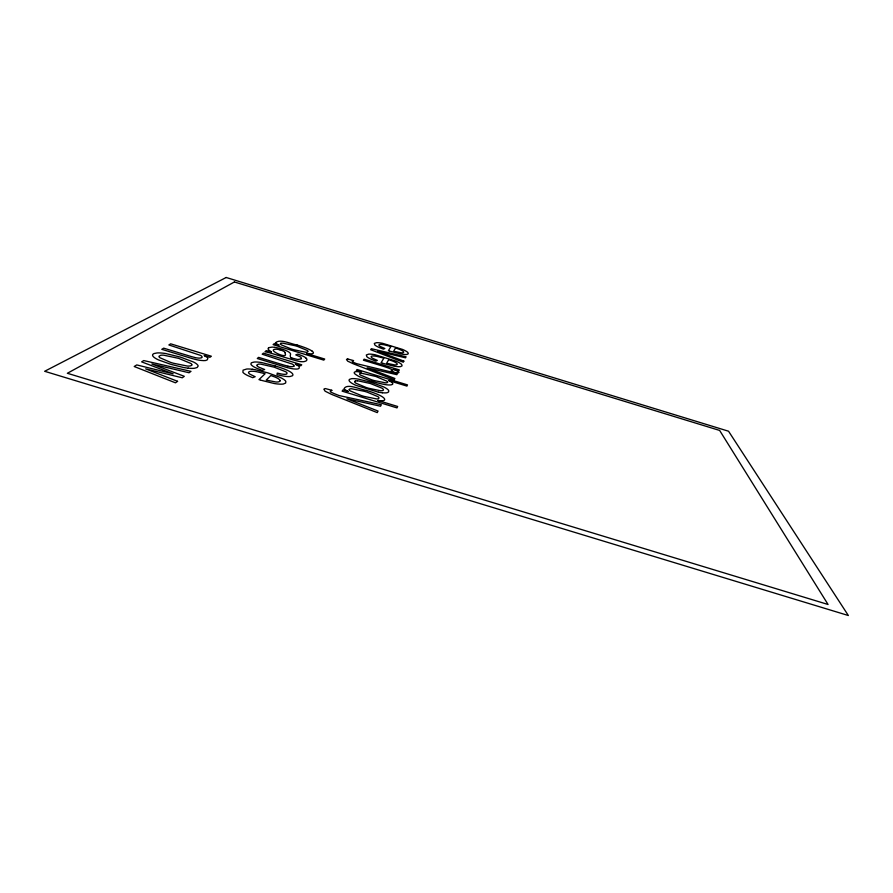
<?xml version="1.0" encoding="UTF-8"?>
<svg xmlns="http://www.w3.org/2000/svg" width="893" height="893" viewBox="0 0 893 893"><rect width="100%" height="100%" fill="white"/><g stroke="black" fill="none" stroke-linecap="round" stroke-linejoin="round"><path stroke-width="1.34" d="M392.719 384.046L392.697 383.376A12.39 2.556 16.4 0 0 391.435 382.104L388.689 380.53L406.94 386.1L407.487 384.894L357.033 369.501L356.296 370.573L361.219 372.08L357.434 371.633A11.576 2.378 16.3 0 0 355.392 371.745L354.488 372.147A16.677 3.438 16.3 0 0 354.231 372.615L354.231 372.794A14.857 3.059 16.3 0 0 355.414 374.323L358.093 376.009A16.23 3.338 16.3 0 0 359.991 376.958L369.948 380.697A35.307 7.177 16.4 0 0 372.258 381.411M346.529 359.511L347.69 361.14L353.059 363.674A66.383 12.759 16.5 0 0 354.432 364.232L394.237 379.715L394.885 378.476L367.123 367.804L396.849 374.669L397.463 373.486L356.698 363.685A45.219 8.763 16.4 0 1 355.794 363.328L354.298 362.714A5.849 1.161 16.2 0 1 352.646 361.765M280.77 343.381A9.22 1.842 15.6 0 1 282.724 343.158L295.136 345.714A34.548 7.01 15.6 0 1 297.67 346.495L307.248 350.447A9.03 1.808 15.7 0 1 308.096 351.496L307.583 352.021A9.332 1.864 15.7 0 1 305.473 352.199L293.786 349.721A33.867 6.653 15.7 0 1 291.163 348.929L281.172 344.81A9.22 1.842 15.6 0 1 280.413 343.772L280.435 343.671A10.571 2.11 15.6 0 1 280.681 343.414L280.815 343.336M268.916 347.634L272.097 347.109A10.359 2.11 15.5 0 1 273.358 347.198L274.731 347.366M355.392 380.887L354.599 381.858A10.56 2.244 16.3 0 0 355.883 383.186L366.108 387.462A31.701 6.631 16.3 0 0 368.764 388.276L380.652 390.743A10.593 2.244 16.3 0 0 382.885 390.475L383.276 390.196A13.373 2.835 16.3 0 0 383.432 389.828L383.387 389.549A10.649 2.255 16.3 0 0 382.048 388.209L370.361 383.51L357.501 380.719M382.293 392.741L383.633 392.853A16.811 3.572 16.3 0 0 387.138 392.708L388.656 391.927L388.689 390.565A17.637 3.739 16.3 0 0 386.267 388.377L385.821 388.098A15.516 3.282 16.3 0 0 383.253 386.736L371.075 382.282L358.238 379.09A15.84 3.349 16.3 0 0 355.983 378.788L354.644 378.665A16.509 3.494 16.3 0 0 351.462 378.699L349.587 379.335A23.988 5.09 16.3 0 0 349.252 379.681A19.601 4.152 16.3 0 0 350.335 382.148A16.509 3.505 16.3 0 0 356.073 385.408L378.386 392.172M188.189 368.162L189.896 368.307A19.043 4.32 14.4 0 0 194.641 368.24L197.163 367.492L198.146 366.097A19.981 4.521 14.4 0 0 196.427 363.797L196.025 363.496A17.581 3.985 14.4 0 0 193.558 362.033L180.531 357.144L165.73 353.539A17.96 4.052 14.3 0 0 162.961 353.159L161.265 353.003A18.72 4.231 14.3 0 0 157.034 352.947L154.109 353.539A27.181 6.162 14.4 0 0 153.417 353.885A22.225 5.034 14.3 0 0 153.138 356.43A18.731 4.242 14.3 0 0 158.496 359.924L170.82 364.322L183.422 367.469A19.043 4.32 14.4 0 0 188.323 368.173M194.953 357.513L191.604 356.642A34.883 7.546 14.6 0 1 188.68 355.771L163.687 348.158L161.8 349.33L189.584 357.792A55.221 11.855 14.7 0 0 191.917 358.473L194.25 359.12A14.534 3.204 14.6 0 0 199.987 360.325C202.365 360.437 207.957 361.676 207.89 358.227A14.578 3.215 14.6 0 0 206.808 357.133L204.151 355.537L209.933 357.3L211.373 356.229L170.652 343.827L168.844 344.944L200.758 355.459A11.933 2.623 14.5 0 1 201.963 357.434A13.841 3.047 14.5 0 1 201.729 357.635M287.914 366.141L284.811 365.326A32.494 6.776 15.5 0 1 282.076 364.523L258.59 357.356L257.284 358.506L283.371 366.454A51.493 10.638 15.6 0 0 285.559 367.101L287.725 367.704A13.518 2.869 15.5 0 0 292.982 368.831C294.857 369.021 300.338 369.925 299.244 366.744A13.562 2.88 15.5 0 0 298.028 365.695L295.337 364.177L300.762 365.829L301.734 364.791L263.446 353.115L262.185 354.208L292.391 364.121A11.096 2.355 15.5 0 1 293.931 366.018M331.716 390.252L325.398 388.578A15.627 3.494 16 0 0 323.88 389.203L325.108 391.201L331.08 394.148A74.398 16.007 16.3 0 0 332.609 394.795L377.248 412.622L378.052 411.059L346.93 398.78L380.552 406.226L381.322 404.73L339.005 395.532L335.266 394.036A50.734 11.017 16.2 0 1 334.261 393.634L332.587 392.909A6.586 1.462 16 0 1 330.767 391.804M347.779 359.019L353.382 360.538M260.734 380.172L274.095 383.488A17.893 4.019 15.3 0 0 277.623 383.979L279.9 384.146A17.782 3.996 15.3 0 0 283.405 384.001L285.671 383.03L285.816 381.378A18.173 4.074 15.3 0 0 284.063 379.637L282.534 378.643A18.284 4.097 15.3 0 0 279.877 377.27L267.8 372.85L254.985 369.669A17.916 4.007 15.2 0 0 252.328 369.278M382.617 363.261L393.523 366.063A14.935 2.869 16.5 0 0 396.313 366.498L398.077 366.666A14.835 2.846 16.5 0 0 400.656 366.599L402.073 365.84L401.705 364.523A15.17 2.913 16.5 0 0 399.874 363.105L398.434 362.301A15.27 2.925 16.5 0 0 396.023 361.152L375.071 354.744A14.947 2.858 16.4 0 0 372.961 354.398A15.259 2.925 16.4 0 0 371.711 354.242A14.947 2.858 16.4 0 0 368.675 354.13L366.32 354.99L366.833 356.698A13.942 2.679 16.4 0 0 367.782 357.446A14.5 2.779 16.4 0 0 371.778 359.533L375.83 361.152L377.348 360.392L372.872 358.417A8.483 1.63 16.4 0 1 372.258 358.037A10.035 1.92 16.4 0 1 371.198 356.597A13.674 2.623 16.4 0 1 371.376 356.329L371.801 356.128A10.47 2.009 16.4 0 1 374.245 356.028L375.027 356.106A10.169 1.953 16.4 0 1 376.813 356.374L383.89 358.115L381.065 362.781L382.148 363.116M275.211 365.918L261.694 362.58A16.654 3.617 15.3 0 0 259.227 362.223L257.742 362.078A16.956 3.684 15.3 0 0 254.114 362.056L251.781 362.647A25.071 5.47 15.4 0 0 251.134 363.127L250.911 364.165A16.632 3.628 15.3 0 0 252.819 366.152A16.174 3.527 15.3 0 0 256.648 368.229L262.308 370.439L264.641 369.501L259.093 367.269A8.841 1.931 15.3 0 1 257.988 366.632A10.08 2.199 15.3 0 1 256.738 365.17L258.2 364.188A10.526 2.288 15.3 0 1 260.734 364.132L274.151 367.168L285.827 371.801A10.705 2.333 15.4 0 1 287.066 373.006L286.753 373.977A9.142 1.998 15.4 0 1 281.418 374.011L277.243 373.095L276.997 374.669L282.78 375.953A14.556 3.181 15.4 0 0 290.058 376.511L292.279 375.819A24.803 5.403 15.3 0 0 292.603 375.54A20.639 4.498 15.4 0 0 291.888 373.04A15.594 3.393 15.4 0 0 286.921 370.126L285.883 369.669A29.636 6.508 15.3 0 0 275.189 365.94M296.989 344.966C290.738 344.039 280.134 338.425 275.424 342.812A11.118 2.21 15.6 0 0 276.685 343.883L279.152 345.2L274.207 343.682L273.102 344.653L323.802 360.125L324.728 359.042L306.489 353.472A13.105 2.612 15.7 0 0 310.842 353.862A12.937 2.579 15.7 0 0 313.108 353.349A15.862 3.17 15.7 0 0 312.215 351.183M377.918 400.455L397.653 406.471L397.005 407.889L342.131 391.156L343.001 389.895L348.348 391.525L345.546 390.018A11.955 2.612 16.2 0 1 344.017 388.734C346.997 382.796 360.582 389.794 366.208 390.319A29.625 6.53 16.2 0 1 376.478 393.891L378.04 394.572A15.806 3.449 16.3 0 1 383.041 397.296A17.067 3.728 16.3 0 1 384.526 399.952A13.92 3.047 16.3 0 1 382.438 400.745M389.672 351.094L400.22 353.84A14.188 2.59 16.5 0 0 402.855 354.275L404.529 354.454A14.098 2.579 16.5 0 0 406.962 354.421L408.28 353.762L407.9 352.556A14.411 2.623 16.5 0 0 406.148 351.239L404.775 350.48A14.511 2.646 16.5 0 0 402.475 349.409L382.55 343.314A14.132 2.579 16.5 0 0 380.563 342.979A14.5 2.646 16.5 0 0 379.369 342.812A14.199 2.59 16.5 0 0 376.5 342.678L374.301 343.437L374.837 344.988A13.25 2.422 16.5 0 0 375.752 345.68A13.775 2.512 16.5 0 0 379.558 347.645L383.432 349.152L384.838 348.493L380.574 346.629A8.059 1.473 16.5 0 1 379.983 346.283A9.533 1.741 16.5 0 1 378.945 344.955A12.993 2.366 16.5 0 1 379.101 344.72L379.503 344.542A9.946 1.819 16.5 0 1 381.802 344.475L382.539 344.553A9.667 1.764 16.5 0 1 384.236 344.821L390.955 346.495L388.399 350.703L389.515 351.049M292.033 358.104L297.123 359.377A4.331 0.893 15.6 0 0 297.905 359.477L301.153 358.919A24.77 5.079 15.5 0 0 301.421 358.618L300.952 357.267A5.905 1.206 15.6 0 0 300.461 356.932L295.773 354.901L297.76 354.108A16.721 3.438 15.6 0 1 303.765 356.553A11.453 2.344 15.6 0 1 305.763 357.881M291.81 358.037L290.571 357.646L290.247 355.771A125.712 25.997 16.7 0 1 290.415 354.99L290.526 354.443A37.037 7.557 15.3 0 0 290.493 353.784L290.471 353.728A16.587 3.393 15.4 0 0 289.243 352.322A10.984 2.244 15.5 0 0 286.218 350.659A10.683 2.177 15.5 0 0 281.864 349.051A12.87 2.634 15.5 0 0 280.391 348.616L278.761 348.17A9.957 2.032 15.5 0 0 274.731 347.366M260.042 379.96L258.959 379.625L265.132 373.709L256.503 371.667A12.201 2.735 15.2 0 0 254.237 371.365L253.221 371.287A12.547 2.813 15.2 0 0 249.873 371.466L249.203 371.722A16.387 3.672 15.2 0 0 248.779 372.046A12.033 2.69 15.2 0 0 249.448 373.843A10.18 2.277 15.2 0 0 250.152 374.312L255.164 376.712L252.741 377.683L248.087 375.741A17.38 3.896 15.2 0 1 243.778 373.185A16.721 3.751 15.2 0 1 242.896 372.269L243.075 370.149L246.691 369.021A17.916 4.007 15.2 0 1 250.721 369.099A18.284 4.085 15.2 0 1 252.351 369.278M305.786 357.881L306.422 358.539M285.124 352.668L284.945 352.222A5.849 1.194 15.5 0 0 279.989 349.844M398.691 372.448A7.155 1.406 16.5 0 0 397.854 371.365L393.277 369.144L398.825 370.841L399.305 369.914L364.132 359.176L363.418 360.214L381.791 365.817A25.093 5.012 16.4 0 1 388.645 368.117A6.385 1.261 16.5 0 1 392.674 370.573M398.758 372.47A13.451 2.646 16.5 0 1 396.258 373.04L390.978 370.986A10.147 1.998 16.4 0 0 392.518 370.528M346.495 359.488A13.886 2.757 16.2 0 1 347.812 359.031M352.333 361.687A10.962 2.177 16.2 0 1 353.606 360.627M392.563 384.001A15.438 3.181 16.4 0 1 386.379 384.771A22.515 4.621 16.4 0 1 372.303 381.378M382.394 392.753A16.811 3.572 16.3 0 1 378.487 392.183M355.291 381.021A10.56 2.244 16.3 0 1 357.39 380.853M382.383 400.723A14.098 3.081 16.3 0 1 377.929 400.466M330.41 391.726A12.346 2.757 16 0 1 331.962 390.353M201.494 357.568A8.495 1.875 14.6 0 1 195.02 357.613M293.563 366.152A7.903 1.674 15.5 0 1 288.004 366.242M293.92 366.018A12.882 2.724 15.5 0 1 293.786 366.219M285.146 352.668A47.307 9.644 15.1 0 1 285.09 353.516C288.93 360.18 264.373 348.795 276.863 349.219A5.414 1.105 15.5 0 1 279.967 349.877M271.349 351.853A24.1 4.934 15.6 0 1 268.257 349.286A21.845 4.476 15.6 0 1 268.949 347.645M271.271 351.853A12.904 2.69 15.4 0 0 266.226 350.659L264.998 351.742A16.811 3.527 15.4 0 1 269.976 352.914L291.676 359.444A48.345 9.723 15.7 0 0 293.674 360.035L295.639 360.582A10.85 2.244 15.6 0 0 300.405 361.587A7.546 1.563 15.6 0 0 301.577 361.687L302.716 361.721A15.862 3.271 15.6 0 0 304 361.643L305.864 361.062A37.059 7.59 15.4 0 0 306.433 360.593A26.667 5.47 15.5 0 0 306.522 358.562M296.989 344.977A27.527 5.537 15.6 0 1 306.411 348.214L307.806 348.817A14.69 2.925 15.7 0 1 312.193 351.183M349.263 389.56L349.263 389.683A9.923 2.166 16.2 0 0 350.29 390.933L361.364 395.577A36.39 7.814 16.3 0 0 364.199 396.425L376.567 398.914A10.035 2.199 16.3 0 0 378.643 398.591L379.012 397.898A9.723 2.121 16.3 0 0 377.895 396.626L367.28 392.194A37.216 8.283 16.2 0 0 364.534 391.346L351.462 388.745A9.923 2.166 16.2 0 0 349.531 389.169L349.442 389.214A11.363 2.478 16.2 0 0 349.263 389.56M387.562 382.137L387.551 382.249A10.381 2.143 16.4 0 1 387.35 382.539L387.227 382.617A9.086 1.875 16.4 0 1 385.687 382.874L374.2 380.574A32.461 6.586 16.4 0 1 371.6 379.782L360.259 374.96A9.254 1.909 16.3 0 1 359.611 374.011L359.645 373.899A10.973 2.255 16.3 0 1 359.924 373.587L360.292 373.43A9.03 1.864 16.3 0 1 361.832 373.296L375.841 376.478L386.859 381.166A9.254 1.909 16.4 0 1 387.562 382.137M280.067 380.764L279.989 381.032A16.476 3.695 15.2 0 1 279.676 381.411L278.56 381.869A11.676 2.623 15.3 0 1 275.848 381.992L266.214 380.094L270.836 375.529L274.743 376.946A11.62 2.601 15.3 0 1 277.991 378.532A12.446 2.791 15.3 0 1 280.078 380.619L280.067 380.764M191.816 364.913L191.694 365.204A15.159 3.438 14.4 0 1 191.236 365.572L190.522 365.851A12.011 2.724 14.4 0 1 187.396 366.063L173.342 363.217A35.854 8.004 14.4 0 1 170.384 362.301L159.78 357.658A11.977 2.712 14.3 0 1 158.999 356.251L160.729 355.28A11.977 2.712 14.3 0 1 163.631 355.168L178.734 358.383L190.968 363.507A12.056 2.735 14.4 0 1 191.816 364.913M403.837 361.129L403.29 362.201L370.64 349.71L371.343 348.705L406.081 356.787L405.545 357.825L377.739 351.228L403.837 361.129M388.723 359.645L386.624 363.25L394.393 364.88A9.745 1.875 16.5 0 0 396.392 364.824L397.095 364.467A13.752 2.634 16.4 0 0 397.229 364.177L397.151 363.842A10.381 1.987 16.5 0 0 394.985 362.145A9.7 1.864 16.5 0 0 392.083 360.828L388.723 359.645M395.543 347.946L393.646 351.206L401.013 352.78A9.254 1.686 16.5 0 0 402.899 352.757L403.558 352.445A13.06 2.378 16.5 0 0 403.669 352.177L403.603 351.875A9.868 1.797 16.5 0 0 401.515 350.313A9.22 1.686 16.5 0 0 398.736 349.074L395.543 347.946M177.562 381.311L175.508 382.829L134.196 366.51L136.741 364.924L173.197 373.854L141.63 361.877L143.751 360.56L190.979 371.354L189.093 372.761L151.855 363.987L184.304 376.31L182.295 377.795L145.671 368.865L177.562 381.311M234.424 281.976L67.355 373.274L828.057 604.483L719.646 430.437L234.424 281.976M226.175 277.489L44.65 371.287L848.35 615.511L728.543 431.219L226.175 277.489"/></g></svg>
